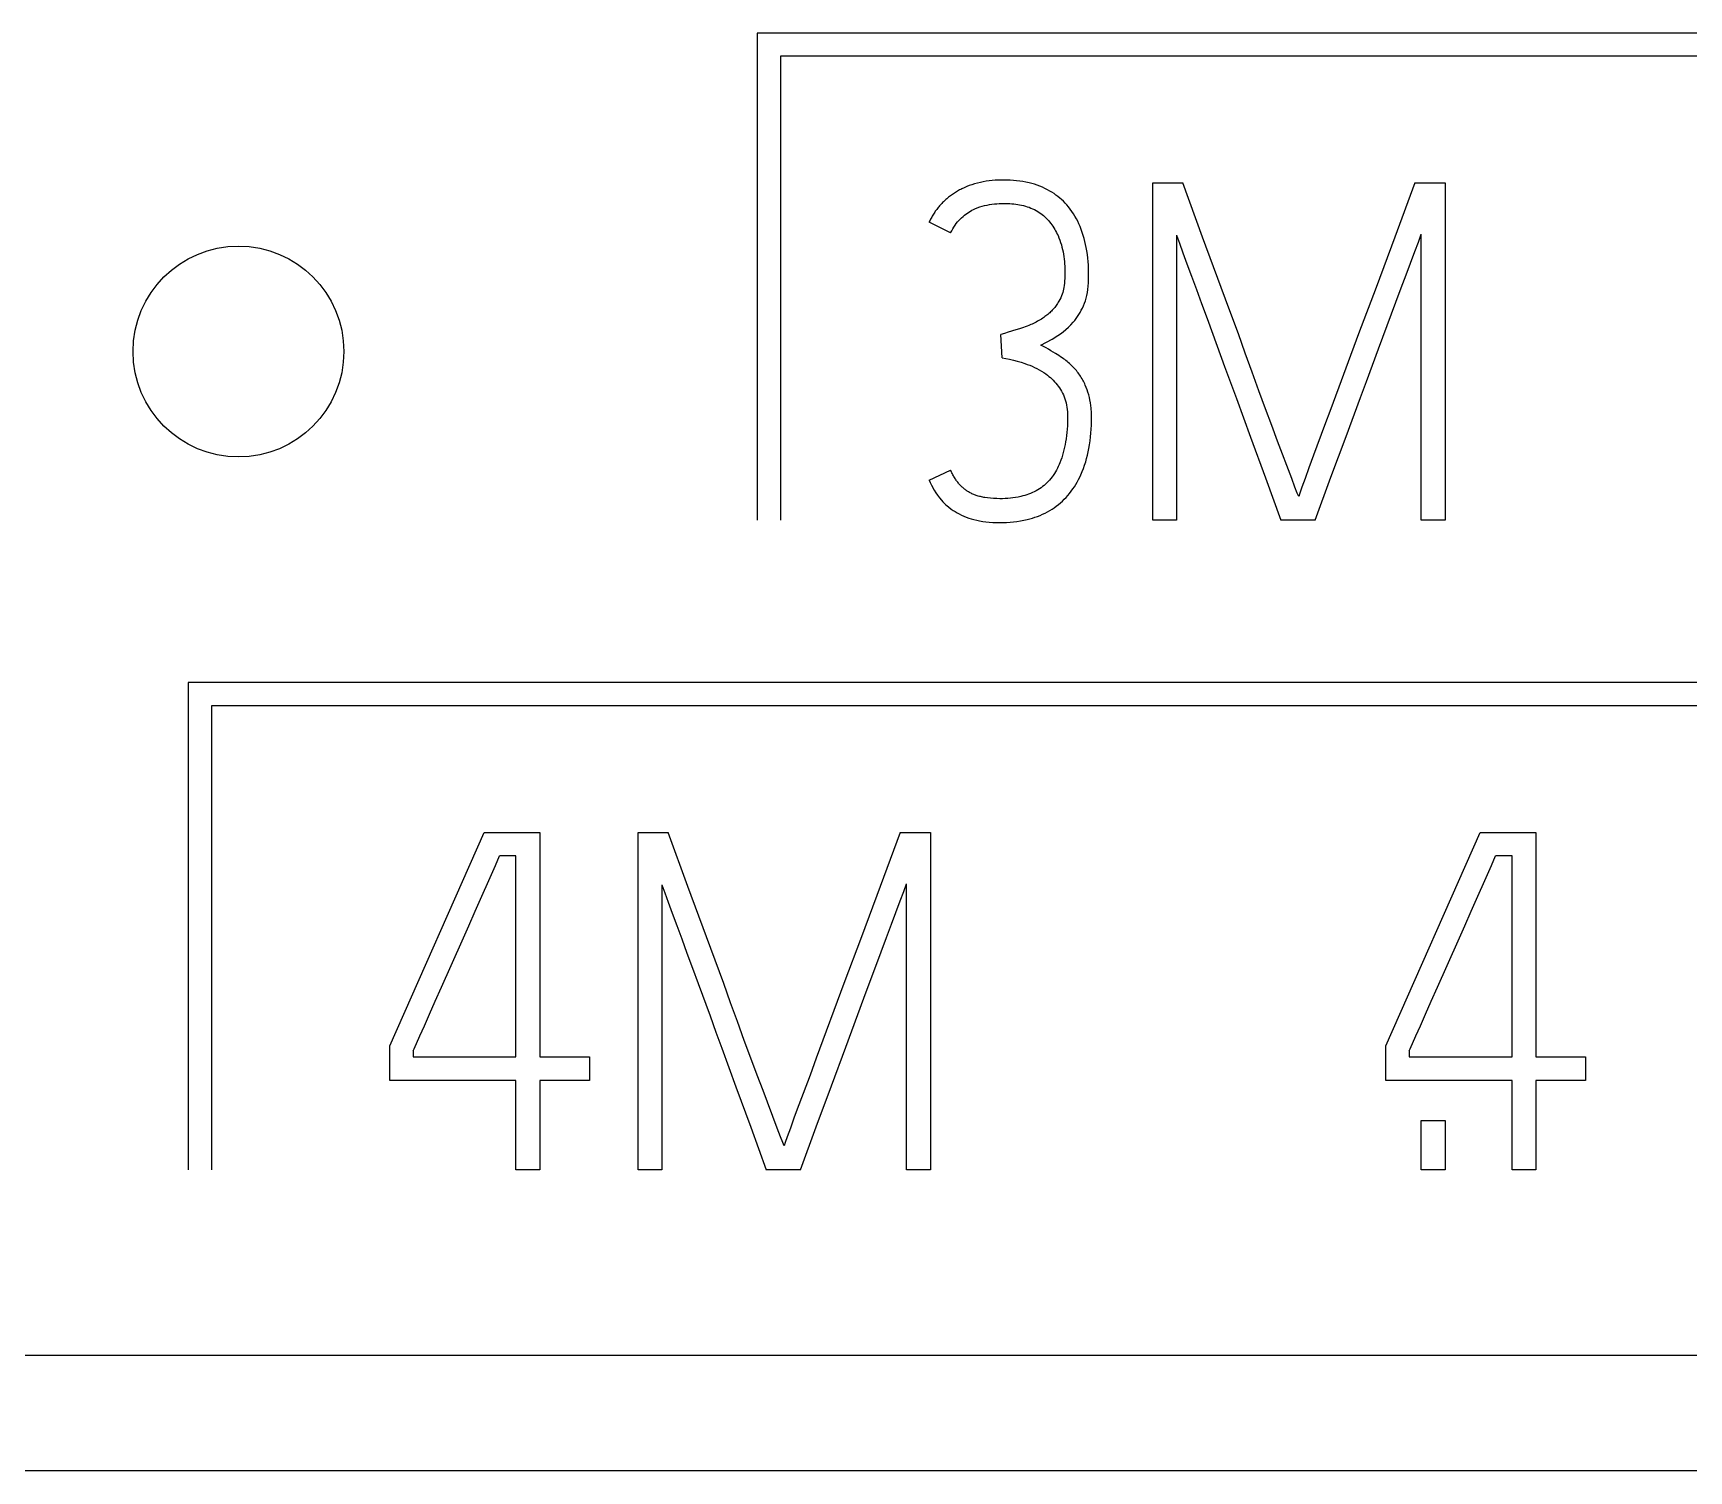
# Model space of a CAD drawing. Extents: x 867151 to 1787449, y -2071112 to -1028603.
# Drawn here: x 871227.97 to 871235.83, y -1032681.08 to -1032674.26 of the extents above; entities that cross this region are included whole.
import ezdxf

# ---------------------------------------------------------------- set-up
doc = ezdxf.new("R2010")
doc.units = 0
doc.header["$LTSCALE"] = 4
doc.header["$MEASUREMENT"] = 0
doc.layers.get('0').update_dxf_attribs({"linetype": 'CONTINUOUS'})
doc.layers.add('20000_FRONT_O', color=7, linetype='CONTINUOUS')

# ---------------------------------------------------------------- blocks, each defined once
blk = doc.blocks.new('A$C36C17930')
at = {"layer": '20000_FRONT_O', "color": 7, "linetype": 'Continuous'}
for p, q in [((17.9621, 33.1704), (17.9621, 30.8604)), ((36.4911, 33.1704), (17.9621, 33.1704)), ((18.0721, 33.0604), (18.0721, 30.8604)), ((36.3811, 33.0604), (18.0721, 33.0604)), ((18.9438, 32.4374), (18.9322, 32.4319)), ((18.9555, 32.4425), (18.9438, 32.4374)), ((18.9674, 32.4472), (18.9555, 32.4425)), ((18.9795, 32.4515), (18.9674, 32.4472)), ((18.9929, 32.4557), (18.9795, 32.4515)), ((19.0065, 32.4595), (18.9929, 32.4557)), ((19.0202, 32.4627), (19.0065, 32.4595)), ((19.034, 32.4655), (19.0202, 32.4627)), ((19.0479, 32.4678), (19.034, 32.4655)), ((19.0618, 32.4697), (19.0479, 32.4678)), ((19.0759, 32.4712), (19.0618, 32.4697)), ((19.09, 32.4724), (19.0759, 32.4712)), ((19.1041, 32.4731), (19.09, 32.4724)), ((19.1182, 32.4736), (19.1041, 32.4731)), ((19.1323, 32.4737), (19.1182, 32.4736)), ((19.1474, 32.4735), (19.1323, 32.4737)), ((19.1624, 32.4729), (19.1474, 32.4735)), ((19.1773, 32.472), (19.1624, 32.4729)), ((19.1922, 32.4706), (19.1773, 32.472)), ((19.2071, 32.4689), (19.1922, 32.4706)), ((19.2219, 32.4666), (19.2071, 32.4689)), ((19.2366, 32.4639), (19.2219, 32.4666)), ((19.2512, 32.4606), (19.2366, 32.4639)), ((19.2641, 32.4573), (19.2512, 32.4606)), ((19.277, 32.4535), (19.2641, 32.4573)), ((19.2897, 32.4493), (19.277, 32.4535)), ((19.3022, 32.4447), (19.2897, 32.4493)), ((19.3146, 32.4396), (19.3022, 32.4447)), ((19.3267, 32.434), (19.3146, 32.4396)), ((19.838, 30.8604), (19.838, 32.4604)), ((19.838, 32.4604), (19.9801, 32.4604)), ((20.0745, 32.2032), (19.9801, 32.4604)), ((21.0808, 32.4604), (20.9861, 32.2032)), ((21.0808, 32.4604), (21.225, 32.4604)), ((21.225, 32.4604), (21.225, 30.8604)), ((18.8339, 32.359), (18.8302, 32.355)), ((18.8376, 32.3629), (18.8339, 32.359)), ((18.8414, 32.3667), (18.8376, 32.3629)), ((18.8452, 32.3705), (18.8414, 32.3667)), ((18.8491, 32.3742), (18.8452, 32.3705)), ((18.853, 32.3778), (18.8491, 32.3742)), ((18.8571, 32.3814), (18.853, 32.3778)), ((18.8611, 32.3849), (18.8571, 32.3814)), ((18.8655, 32.3886), (18.8611, 32.3849)), ((18.8699, 32.3922), (18.8655, 32.3886)), ((18.8744, 32.3957), (18.8699, 32.3922)), ((18.8789, 32.3991), (18.8744, 32.3957)), ((18.8835, 32.4025), (18.8789, 32.3991)), ((18.8882, 32.4058), (18.8835, 32.4025)), ((18.8929, 32.409), (18.8882, 32.4058)), ((18.8976, 32.4121), (18.8929, 32.409)), ((18.9024, 32.4152), (18.8976, 32.4121)), ((18.9073, 32.4181), (18.9024, 32.4152)), ((18.9122, 32.421), (18.9073, 32.4181)), ((18.9172, 32.4239), (18.9122, 32.421)), ((18.9221, 32.4266), (18.9172, 32.4239)), ((18.9272, 32.4293), (18.9221, 32.4266)), ((18.9322, 32.4319), (18.9272, 32.4293)), ((19.0636, 32.3572), (19.0752, 32.3589)), ((19.0752, 32.3589), (19.087, 32.3603)), ((19.087, 32.3603), (19.0984, 32.3613)), ((19.0984, 32.3613), (19.1099, 32.3621)), ((19.1099, 32.3621), (19.1211, 32.3626)), ((19.1211, 32.3626), (19.1323, 32.3627)), ((19.1323, 32.3627), (19.1416, 32.3627)), ((19.1416, 32.3627), (19.1508, 32.3624)), ((19.1508, 32.3624), (19.1601, 32.362)), ((19.1601, 32.362), (19.1694, 32.3613)), ((19.1694, 32.3613), (19.1787, 32.3604)), ((19.1787, 32.3604), (19.188, 32.3593)), ((19.188, 32.3593), (19.1973, 32.358)), ((19.3386, 32.4279), (19.3267, 32.434)), ((19.3503, 32.4214), (19.3386, 32.4279)), ((19.3601, 32.4155), (19.3503, 32.4214)), ((19.3697, 32.4091), (19.3601, 32.4155)), ((19.379, 32.4025), (19.3697, 32.4091)), ((19.3881, 32.3955), (19.379, 32.4025)), ((19.397, 32.3882), (19.3881, 32.3955)), ((19.4056, 32.3806), (19.397, 32.3882)), ((19.4139, 32.3727), (19.4056, 32.3806)), ((19.422, 32.3645), (19.4139, 32.3727)), ((19.4297, 32.3561), (19.422, 32.3645)), ((18.7819, 32.2839), (18.7795, 32.2789)), ((18.7843, 32.2887), (18.7819, 32.2839)), ((18.7868, 32.2935), (18.7843, 32.2887)), ((18.7894, 32.2983), (18.7868, 32.2935)), ((18.7921, 32.303), (18.7894, 32.2983)), ((18.7948, 32.3076), (18.7921, 32.303)), ((18.7977, 32.3122), (18.7948, 32.3076)), ((18.8006, 32.3168), (18.7977, 32.3122)), ((18.8036, 32.3213), (18.8006, 32.3168)), ((18.8067, 32.3257), (18.8036, 32.3213)), ((18.8098, 32.33), (18.8067, 32.3257)), ((18.8131, 32.3344), (18.8098, 32.33)), ((18.8164, 32.3386), (18.8131, 32.3344)), ((18.8197, 32.3428), (18.8164, 32.3386)), ((18.8232, 32.3469), (18.8197, 32.3428)), ((18.8267, 32.351), (18.8232, 32.3469)), ((18.8302, 32.355), (18.8267, 32.351)), ((18.9124, 32.2747), (18.9185, 32.2818)), ((18.9185, 32.2818), (18.9249, 32.2886)), ((18.9249, 32.2886), (18.9315, 32.2951)), ((18.9315, 32.2951), (18.9381, 32.301)), ((18.9381, 32.301), (18.9449, 32.3067)), ((18.9449, 32.3067), (18.9519, 32.3121)), ((18.9519, 32.3121), (18.9587, 32.317)), ((18.9587, 32.317), (18.9657, 32.3217)), ((18.9657, 32.3217), (18.9729, 32.3261)), ((18.9729, 32.3261), (18.9801, 32.3301)), ((18.9801, 32.3301), (18.9873, 32.3338)), ((18.9873, 32.3338), (18.9948, 32.3372)), ((18.9948, 32.3372), (19.0059, 32.3418)), ((19.0059, 32.3418), (19.0172, 32.3459)), ((19.0172, 32.3459), (19.0286, 32.3494)), ((19.0286, 32.3494), (19.0401, 32.3525)), ((19.0401, 32.3525), (19.0518, 32.3551)), ((19.0518, 32.3551), (19.0636, 32.3572)), ((19.1973, 32.358), (19.2065, 32.3564)), ((19.2065, 32.3564), (19.2156, 32.3545)), ((19.2156, 32.3545), (19.2247, 32.3524)), ((19.2247, 32.3524), (19.2337, 32.35)), ((19.2337, 32.35), (19.2425, 32.3473)), ((19.2425, 32.3473), (19.2513, 32.3443)), ((19.2513, 32.3443), (19.2599, 32.341)), ((19.2599, 32.341), (19.2683, 32.3374)), ((19.2683, 32.3374), (19.2766, 32.3334)), ((19.2766, 32.3334), (19.2847, 32.3292)), ((19.2847, 32.3292), (19.2926, 32.3245)), ((19.2926, 32.3245), (19.2996, 32.32)), ((19.2996, 32.32), (19.3064, 32.3152)), ((19.3064, 32.3152), (19.3131, 32.3101)), ((19.3131, 32.3101), (19.3195, 32.3048)), ((19.3195, 32.3048), (19.3258, 32.2992)), ((19.3258, 32.2992), (19.3318, 32.2934)), ((19.3318, 32.2934), (19.3377, 32.2874)), ((19.3377, 32.2874), (19.3434, 32.2811)), ((19.3434, 32.2811), (19.3489, 32.2747)), ((19.4384, 32.3459), (19.4297, 32.3561)), ((19.4467, 32.3353), (19.4384, 32.3459)), ((19.4545, 32.3245), (19.4467, 32.3353)), ((19.462, 32.3134), (19.4545, 32.3245)), ((19.469, 32.3019), (19.462, 32.3134)), ((19.4757, 32.2903), (19.469, 32.3019)), ((19.4819, 32.2784), (19.4757, 32.2903)), ((18.7795, 32.2789), (18.7773, 32.274)), ((18.8794, 32.2229), (18.7773, 32.274)), ((18.8794, 32.2229), (18.8843, 32.2323)), ((18.8843, 32.2323), (18.8895, 32.2416)), ((18.8895, 32.2416), (18.895, 32.2507)), ((18.895, 32.2507), (18.9005, 32.2589)), ((18.9005, 32.2589), (18.9063, 32.267)), ((18.9063, 32.267), (18.9124, 32.2747)), ((19.3489, 32.2747), (19.3541, 32.2681)), ((19.3541, 32.2681), (19.3592, 32.2613)), ((19.3592, 32.2613), (19.3641, 32.2543)), ((19.3641, 32.2543), (19.3687, 32.2472)), ((19.3687, 32.2472), (19.3732, 32.2399)), ((19.3732, 32.2399), (19.3774, 32.2326)), ((19.3774, 32.2326), (19.3814, 32.2251)), ((19.3814, 32.2251), (19.3852, 32.2175)), ((19.3852, 32.2175), (19.3888, 32.2099)), ((19.3888, 32.2099), (19.3933, 32.1992)), ((19.4877, 32.2663), (19.4819, 32.2784)), ((19.4936, 32.2528), (19.4877, 32.2663)), ((19.499, 32.2391), (19.4936, 32.2528)), ((19.5039, 32.2252), (19.499, 32.2391)), ((19.5085, 32.2112), (19.5039, 32.2252)), ((19.5125, 32.197), (19.5085, 32.2112)), ((19.9512, 32.2118), (19.9512, 30.8604)), ((19.9512, 32.2118), (19.9645, 32.1741)), ((20.1625, 31.9643), (20.0745, 32.2032)), ((20.9861, 32.2032), (20.8973, 31.9643)), ((21.0984, 32.1798), (21.1118, 32.2163)), ((21.1118, 30.8604), (21.1118, 32.2163)), ((19.3933, 32.1992), (19.3974, 32.1885)), ((19.3974, 32.1885), (19.4012, 32.1776)), ((19.4012, 32.1776), (19.4045, 32.1667)), ((19.4045, 32.1667), (19.4075, 32.1556)), ((19.4075, 32.1556), (19.4101, 32.1444)), ((19.4101, 32.1444), (19.4124, 32.1332)), ((19.4124, 32.1332), (19.4144, 32.1219)), ((19.5162, 32.1827), (19.5125, 32.197)), ((19.5195, 32.1684), (19.5162, 32.1827)), ((19.5224, 32.1539), (19.5195, 32.1684)), ((19.5254, 32.1372), (19.5224, 32.1539)), ((19.5278, 32.1204), (19.5254, 32.1372)), ((19.9645, 32.1741), (19.9808, 32.129)), ((19.9808, 32.129), (20, 32.0765)), ((21.0397, 32.0247), (21.0817, 32.1354)), ((21.0817, 32.1354), (21.0984, 32.1798)), ((19.4144, 32.1219), (19.4161, 32.1105)), ((19.4161, 32.1105), (19.4175, 32.0991)), ((19.4175, 32.0991), (19.4187, 32.0877)), ((19.4187, 32.0877), (19.4196, 32.0762)), ((19.4196, 32.0762), (19.4202, 32.0647)), ((19.4202, 32.0647), (19.4207, 32.0532)), ((19.4207, 32.0532), (19.4209, 32.0417)), ((19.5299, 32.1035), (19.5278, 32.1204)), ((19.5315, 32.0866), (19.5299, 32.1035)), ((19.5327, 32.0697), (19.5315, 32.0866)), ((19.5335, 32.0527), (19.5327, 32.0697)), ((19.5339, 32.0357), (19.5335, 32.0527)), ((20, 32.0765), (20.0216, 32.018)), ((19.4178, 31.9729), (19.4165, 31.9648)), ((19.4191, 31.9843), (19.4178, 31.9729)), ((19.42, 31.9958), (19.4191, 31.9843)), ((19.4205, 32.0073), (19.42, 31.9958)), ((19.4208, 32.0188), (19.4205, 32.0073)), ((19.421, 32.0302), (19.4208, 32.0188)), ((19.4209, 32.0417), (19.421, 32.0302)), ((19.5302, 31.9553), (19.5318, 31.9698)), ((19.5318, 31.9698), (19.533, 31.9861)), ((19.533, 31.9861), (19.5337, 32.0024)), ((19.5337, 32.0024), (19.534, 32.0188)), ((19.534, 32.0188), (19.5339, 32.0357)), ((20.0216, 32.018), (20.0449, 31.9552)), ((21.016, 31.9618), (21.0397, 32.0247)), ((19.3869, 31.8889), (19.3836, 31.8839)), ((19.3901, 31.8939), (19.3869, 31.8889)), ((19.3931, 31.8989), (19.3901, 31.8939)), ((19.3976, 31.9072), (19.3931, 31.8989)), ((19.4016, 31.9156), (19.3976, 31.9072)), ((19.4053, 31.9242), (19.4016, 31.9156)), ((19.4085, 31.933), (19.4053, 31.9242)), ((19.411, 31.9408), (19.4085, 31.933)), ((19.4131, 31.9487), (19.411, 31.9408)), ((19.415, 31.9567), (19.4131, 31.9487)), ((19.4165, 31.9648), (19.415, 31.9567)), ((19.5096, 31.8777), (19.514, 31.889)), ((19.514, 31.889), (19.5183, 31.9013)), ((19.5183, 31.9013), (19.522, 31.9139)), ((19.522, 31.9139), (19.5251, 31.9266)), ((19.5251, 31.9266), (19.528, 31.9409)), ((19.528, 31.9409), (19.5302, 31.9553)), ((20.0449, 31.9552), (20.0699, 31.8878)), ((20.0699, 31.8878), (20.0962, 31.817)), ((20.2036, 31.8541), (20.1625, 31.9643)), ((20.8973, 31.9643), (20.8145, 31.7436)), ((20.9088, 31.6737), (20.9909, 31.8945)), ((20.9909, 31.8945), (21.016, 31.9618)), ((19.3043, 31.8108), (19.2982, 31.8072)), ((19.3103, 31.8145), (19.3043, 31.8108)), ((19.3162, 31.8184), (19.3103, 31.8145)), ((19.3221, 31.8224), (19.3162, 31.8184)), ((19.3268, 31.8258), (19.3221, 31.8224)), ((19.3315, 31.8292), (19.3268, 31.8258)), ((19.336, 31.8328), (19.3315, 31.8292)), ((19.3405, 31.8365), (19.336, 31.8328)), ((19.3449, 31.8403), (19.3405, 31.8365)), ((19.3492, 31.8442), (19.3449, 31.8403)), ((19.3534, 31.8482), (19.3492, 31.8442)), ((19.3575, 31.8523), (19.3534, 31.8482)), ((19.3615, 31.8565), (19.3575, 31.8523)), ((19.3654, 31.8608), (19.3615, 31.8565)), ((19.3692, 31.8652), (19.3654, 31.8608)), ((19.3729, 31.8697), (19.3692, 31.8652)), ((19.3766, 31.8744), (19.3729, 31.8697)), ((19.3801, 31.8791), (19.3766, 31.8744)), ((19.3836, 31.8839), (19.3801, 31.8791)), ((19.468, 31.8077), (19.475, 31.8166)), ((19.475, 31.8166), (19.4815, 31.8258)), ((19.4815, 31.8258), (19.4878, 31.8356)), ((19.4878, 31.8356), (19.4937, 31.8456)), ((19.4937, 31.8456), (19.4992, 31.8558)), ((19.4992, 31.8558), (19.5046, 31.8667)), ((19.5046, 31.8667), (19.5096, 31.8777)), ((20.0962, 31.817), (20.1232, 31.7434)), ((20.2441, 31.7436), (20.2036, 31.8541)), ((19.1346, 31.7466), (19.1168, 31.7414)), ((19.1235, 31.6304), (19.1168, 31.7414)), ((19.1524, 31.752), (19.1346, 31.7466)), ((19.1883, 31.7631), (19.1524, 31.752)), ((19.2064, 31.7688), (19.1883, 31.7631)), ((19.2244, 31.7747), (19.2064, 31.7688)), ((19.2333, 31.7777), (19.2244, 31.7747)), ((19.2421, 31.7809), (19.2333, 31.7777)), ((19.2508, 31.7843), (19.2421, 31.7809)), ((19.2595, 31.7879), (19.2508, 31.7843)), ((19.2661, 31.7908), (19.2595, 31.7879)), ((19.2727, 31.7938), (19.2661, 31.7908)), ((19.2792, 31.797), (19.2727, 31.7938)), ((19.2856, 31.8003), (19.2792, 31.797)), ((19.292, 31.8038), (19.2856, 31.8003)), ((19.2982, 31.8072), (19.292, 31.8038)), ((19.3609, 31.7194), (19.3875, 31.7358)), ((19.3875, 31.7358), (19.4007, 31.7447)), ((19.4007, 31.7447), (19.4134, 31.7542)), ((19.4134, 31.7542), (19.4259, 31.7645)), ((19.4259, 31.7645), (19.4379, 31.7753)), ((19.4379, 31.7753), (19.4496, 31.7869)), ((19.4496, 31.7869), (19.4608, 31.7991)), ((19.4608, 31.7991), (19.468, 31.8077)), ((20.1232, 31.7434), (20.179, 31.5897)), ((20.2767, 31.6525), (20.2441, 31.7436)), ((20.8145, 31.7436), (20.683, 31.3888)), ((19.3077, 31.6903), (19.3343, 31.7043)), ((19.3197, 31.684), (19.3077, 31.6903)), ((19.3317, 31.6775), (19.3197, 31.684)), ((19.3435, 31.6709), (19.3317, 31.6775)), ((19.3343, 31.7043), (19.3609, 31.7194)), ((19.3548, 31.6643), (19.3435, 31.6709)), ((19.3661, 31.6577), (19.3548, 31.6643)), ((19.3772, 31.6509), (19.3661, 31.6577)), ((20.3092, 31.5626), (20.2767, 31.6525)), ((20.88, 31.5962), (20.9088, 31.6737)), ((19.1235, 31.6304), (19.1413, 31.6272)), ((19.1413, 31.6272), (19.1591, 31.6235)), ((19.1591, 31.6235), (19.1771, 31.6193)), ((19.1771, 31.6193), (19.195, 31.6146)), ((19.195, 31.6146), (19.2131, 31.6095)), ((19.2131, 31.6095), (19.2311, 31.6038)), ((19.2311, 31.6038), (19.243, 31.5997)), ((19.243, 31.5997), (19.2547, 31.5952)), ((19.2547, 31.5952), (19.2664, 31.5904)), ((19.2664, 31.5904), (19.2776, 31.5852)), ((19.2776, 31.5852), (19.2887, 31.5796)), ((19.2887, 31.5796), (19.2996, 31.5737)), ((19.2996, 31.5737), (19.3103, 31.5675)), ((19.3851, 31.6459), (19.3772, 31.6509)), ((19.393, 31.6409), (19.3851, 31.6459)), ((19.4009, 31.6357), (19.393, 31.6409)), ((19.4086, 31.6304), (19.4009, 31.6357)), ((19.4145, 31.6263), (19.4086, 31.6304)), ((19.4203, 31.6221), (19.4145, 31.6263)), ((19.426, 31.6177), (19.4203, 31.6221)), ((19.4317, 31.6133), (19.426, 31.6177)), ((19.4372, 31.6087), (19.4317, 31.6133)), ((19.4425, 31.6042), (19.4372, 31.6087)), ((19.4476, 31.5996), (19.4425, 31.6042)), ((19.4526, 31.5949), (19.4476, 31.5996)), ((19.4576, 31.59), (19.4526, 31.5949)), ((19.4624, 31.5851), (19.4576, 31.59)), ((19.467, 31.5801), (19.4624, 31.5851)), ((19.4714, 31.5751), (19.467, 31.5801)), ((19.4758, 31.57), (19.4714, 31.5751)), ((20.179, 31.5897), (20.2072, 31.5132)), ((20.8516, 31.5189), (20.88, 31.5962)), ((19.3103, 31.5675), (19.3208, 31.5609)), ((19.3208, 31.5609), (19.331, 31.5539)), ((19.331, 31.5539), (19.3384, 31.5484)), ((19.3384, 31.5484), (19.3456, 31.5426)), ((19.3456, 31.5426), (19.3526, 31.5367)), ((19.3526, 31.5367), (19.3594, 31.5304)), ((19.3594, 31.5304), (19.366, 31.5239)), ((19.366, 31.5239), (19.3723, 31.5172)), ((19.3723, 31.5172), (19.3784, 31.5102)), ((19.3784, 31.5102), (19.3842, 31.5031)), ((19.3842, 31.5031), (19.3899, 31.4955)), ((19.3899, 31.4955), (19.3954, 31.4878)), ((19.48, 31.5647), (19.4758, 31.57)), ((19.4841, 31.5594), (19.48, 31.5647)), ((19.488, 31.554), (19.4841, 31.5594)), ((19.4919, 31.5485), (19.488, 31.554)), ((19.4956, 31.5429), (19.4919, 31.5485)), ((19.4991, 31.5372), (19.4956, 31.5429)), ((19.5026, 31.5314), (19.4991, 31.5372)), ((19.506, 31.5254), (19.5026, 31.5314)), ((19.5092, 31.5194), (19.506, 31.5254)), ((19.5123, 31.5132), (19.5092, 31.5194)), ((19.5153, 31.507), (19.5123, 31.5132)), ((19.5181, 31.5007), (19.5153, 31.507)), ((19.5227, 31.4897), (19.5181, 31.5007)), ((20.2072, 31.5132), (20.2353, 31.4374)), ((20.3418, 31.474), (20.3092, 31.5626)), ((20.8233, 31.4418), (20.8516, 31.5189)), ((19.3954, 31.4878), (19.4005, 31.4799)), ((19.4005, 31.4799), (19.4053, 31.4718)), ((19.4053, 31.4718), (19.4099, 31.4632)), ((19.4099, 31.4632), (19.4141, 31.4544)), ((19.4141, 31.4544), (19.4179, 31.4455)), ((19.4179, 31.4455), (19.4213, 31.4364)), ((19.4213, 31.4364), (19.4244, 31.4267)), ((19.4244, 31.4267), (19.4271, 31.4168)), ((19.4271, 31.4168), (19.4292, 31.4068)), ((19.5269, 31.4786), (19.5227, 31.4897)), ((19.5307, 31.4673), (19.5269, 31.4786)), ((19.5342, 31.4553), (19.5307, 31.4673)), ((19.5373, 31.4432), (19.5342, 31.4553)), ((19.5399, 31.431), (19.5373, 31.4432)), ((19.5423, 31.4178), (19.5399, 31.431)), ((19.5441, 31.4046), (19.5423, 31.4178)), ((20.2353, 31.4374), (20.3021, 31.2539)), ((20.3733, 31.3888), (20.3418, 31.474)), ((20.755, 31.2579), (20.8233, 31.4418)), ((19.4292, 31.4068), (19.4309, 31.3968)), ((19.4309, 31.3968), (19.4323, 31.3859)), ((19.4323, 31.3859), (19.4333, 31.375)), ((19.4333, 31.375), (19.4338, 31.364)), ((19.4338, 31.364), (19.4342, 31.353)), ((19.4342, 31.3378), (19.4339, 31.3225)), ((19.4342, 31.353), (19.4342, 31.3378)), ((19.5455, 31.3914), (19.5441, 31.4046)), ((19.5468, 31.37), (19.5455, 31.3914)), ((19.5473, 31.3486), (19.5468, 31.37)), ((19.5473, 31.3299), (19.5473, 31.3486)), ((20.4029, 31.3093), (20.3733, 31.3888)), ((20.683, 31.3888), (20.6534, 31.3093)), ((19.4289, 31.2617), (19.4267, 31.2466)), ((19.4306, 31.2769), (19.4289, 31.2617)), ((19.4321, 31.2921), (19.4306, 31.2769)), ((19.4332, 31.3073), (19.4321, 31.2921)), ((19.4339, 31.3225), (19.4332, 31.3073)), ((19.5429, 31.2554), (19.5447, 31.274)), ((19.5447, 31.274), (19.546, 31.2926)), ((19.546, 31.2926), (19.5469, 31.3113)), ((19.5469, 31.3113), (19.5473, 31.3299)), ((20.4305, 31.2354), (20.4029, 31.3093)), ((20.6534, 31.3093), (20.6008, 31.1684)), ((19.4136, 31.1816), (19.4101, 31.1693)), ((19.4167, 31.1939), (19.4136, 31.1816)), ((19.4195, 31.2064), (19.4167, 31.1939)), ((19.422, 31.2189), (19.4195, 31.2064)), ((19.4243, 31.2315), (19.422, 31.2189)), ((19.4267, 31.2466), (19.4243, 31.2315)), ((19.5282, 31.1683), (19.5317, 31.184)), ((19.5317, 31.184), (19.5349, 31.1999)), ((19.5349, 31.1999), (19.538, 31.2183)), ((19.538, 31.2183), (19.5407, 31.2368)), ((19.5407, 31.2368), (19.5429, 31.2554)), ((20.3021, 31.2539), (20.3724, 31.0616)), ((20.4971, 31.0579), (20.4305, 31.2354)), ((20.6833, 31.0641), (20.755, 31.2579)), ((19.3857, 31.1066), (19.3812, 31.098)), ((19.3899, 31.1153), (19.3857, 31.1066)), ((19.3939, 31.1242), (19.3899, 31.1153)), ((19.3977, 31.1331), (19.3939, 31.1242)), ((19.4022, 31.145), (19.3977, 31.1331)), ((19.4064, 31.1571), (19.4022, 31.145)), ((19.4101, 31.1693), (19.4064, 31.1571)), ((19.5039, 31.0912), (19.5097, 31.1063)), ((19.5097, 31.1063), (19.515, 31.1216)), ((19.515, 31.1216), (19.5199, 31.137)), ((19.5199, 31.137), (19.5243, 31.1526)), ((19.5243, 31.1526), (19.5282, 31.1683)), ((20.579, 31.1092), (20.5604, 31.0579)), ((20.6008, 31.1684), (20.579, 31.1092)), ((18.7773, 31.0512), (18.8794, 31.0978)), ((18.7773, 31.0512), (18.7828, 31.0392)), ((18.7828, 31.0392), (18.7886, 31.0274)), ((18.7886, 31.0274), (18.8019, 31.0034)), ((18.8813, 31.0934), (18.8794, 31.0978)), ((18.8834, 31.0889), (18.8813, 31.0934)), ((18.8855, 31.0845), (18.8834, 31.0889)), ((18.8877, 31.0802), (18.8855, 31.0845)), ((18.89, 31.0758), (18.8877, 31.0802)), ((18.8924, 31.0715), (18.89, 31.0758)), ((18.8948, 31.0673), (18.8924, 31.0715)), ((18.8974, 31.0631), (18.8948, 31.0673)), ((18.9, 31.0589), (18.8974, 31.0631)), ((18.9027, 31.0548), (18.9, 31.0589)), ((18.9052, 31.0511), (18.9027, 31.0548)), ((18.9078, 31.0475), (18.9052, 31.0511)), ((18.9105, 31.0439), (18.9078, 31.0475)), ((18.9132, 31.0403), (18.9105, 31.0439)), ((18.916, 31.0368), (18.9132, 31.0403)), ((18.9189, 31.0334), (18.916, 31.0368)), ((18.9218, 31.0301), (18.9189, 31.0334)), ((18.9249, 31.0268), (18.9218, 31.0301)), ((18.928, 31.0236), (18.9249, 31.0268)), ((18.9311, 31.0204), (18.928, 31.0236)), ((19.3224, 31.0258), (19.3153, 31.0202)), ((19.3292, 31.0317), (19.3224, 31.0258)), ((19.3359, 31.0379), (19.3292, 31.0317)), ((19.3423, 31.0443), (19.3359, 31.0379)), ((19.3484, 31.051), (19.3423, 31.0443)), ((19.3543, 31.0579), (19.3484, 31.051)), ((19.3602, 31.0655), (19.3543, 31.0579)), ((19.3659, 31.0733), (19.3602, 31.0655)), ((19.3713, 31.0814), (19.3659, 31.0733)), ((19.3764, 31.0896), (19.3713, 31.0814)), ((19.3812, 31.098), (19.3764, 31.0896)), ((19.4665, 31.0194), (19.4734, 31.0304)), ((19.4734, 31.0304), (19.48, 31.0416)), ((19.48, 31.0416), (19.4862, 31.053)), ((19.4862, 31.053), (19.492, 31.0646)), ((19.492, 31.0646), (19.4975, 31.0764)), ((19.4975, 31.0764), (19.5039, 31.0912)), ((20.3724, 31.0616), (20.4461, 30.8604)), ((20.5127, 31.017), (20.4971, 31.0579)), ((20.5604, 31.0579), (20.5457, 31.017)), ((20.6081, 30.8604), (20.6833, 31.0641)), ((18.8019, 31.0034), (18.8094, 30.9911)), ((18.8094, 30.9911), (18.8172, 30.9791)), ((18.8172, 30.9791), (18.8259, 30.9671)), ((18.8259, 30.9671), (18.8352, 30.9556)), ((18.8352, 30.9556), (18.8421, 30.948)), ((18.8421, 30.948), (18.8492, 30.9407)), ((18.9339, 31.0178), (18.9311, 31.0204)), ((18.9368, 31.0152), (18.9339, 31.0178)), ((18.9397, 31.0126), (18.9368, 31.0152)), ((18.9427, 31.0101), (18.9397, 31.0126)), ((18.9457, 31.0077), (18.9427, 31.0101)), ((18.9488, 31.0054), (18.9457, 31.0077)), ((18.9519, 31.0031), (18.9488, 31.0054)), ((18.955, 31.0009), (18.9519, 31.0031)), ((18.9582, 30.9987), (18.955, 31.0009)), ((18.9615, 30.9966), (18.9582, 30.9987)), ((18.9648, 30.9946), (18.9615, 30.9966)), ((18.9687, 30.9924), (18.9648, 30.9946)), ((18.9726, 30.9903), (18.9687, 30.9924)), ((18.9765, 30.9883), (18.9726, 30.9903)), ((18.9805, 30.9864), (18.9765, 30.9883)), ((18.9846, 30.9846), (18.9805, 30.9864)), ((18.9887, 30.9828), (18.9846, 30.9846)), ((18.9928, 30.9812), (18.9887, 30.9828)), ((18.997, 30.9796), (18.9928, 30.9812)), ((19.0011, 30.9782), (18.997, 30.9796)), ((19.0054, 30.9768), (19.0011, 30.9782)), ((19.0105, 30.9752), (19.0054, 30.9768)), ((19.0157, 30.9737), (19.0105, 30.9752)), ((19.021, 30.9723), (19.0157, 30.9737)), ((19.0262, 30.9711), (19.021, 30.9723)), ((19.0315, 30.9699), (19.0262, 30.9711)), ((19.0368, 30.9689), (19.0315, 30.9699)), ((19.0421, 30.9679), (19.0368, 30.9689)), ((19.0546, 30.966), (19.0421, 30.9679)), ((19.069, 30.9644), (19.0546, 30.966)), ((19.0834, 30.9633), (19.069, 30.9644)), ((19.0979, 30.9627), (19.0834, 30.9633)), ((19.1124, 30.9625), (19.0979, 30.9627)), ((19.125, 30.9626), (19.1124, 30.9625)), ((19.1375, 30.963), (19.125, 30.9626)), ((19.1501, 30.9638), (19.1375, 30.963)), ((19.1626, 30.9649), (19.1501, 30.9638)), ((19.1751, 30.9663), (19.1626, 30.9649)), ((19.1876, 30.9682), (19.1751, 30.9663)), ((19.1999, 30.9704), (19.1876, 30.9682)), ((19.2122, 30.9731), (19.1999, 30.9704)), ((19.2216, 30.9754), (19.2122, 30.9731)), ((19.2309, 30.9781), (19.2216, 30.9754)), ((19.2402, 30.981), (19.2309, 30.9781)), ((19.2493, 30.9842), (19.2402, 30.981)), ((19.2583, 30.9877), (19.2493, 30.9842)), ((19.2672, 30.9915), (19.2583, 30.9877)), ((19.2759, 30.9956), (19.2672, 30.9915)), ((19.2845, 31.0001), (19.2759, 30.9956)), ((19.2929, 31.0049), (19.2845, 31.0001)), ((19.3005, 31.0097), (19.2929, 31.0049)), ((19.308, 31.0148), (19.3005, 31.0097)), ((19.3153, 31.0202), (19.308, 31.0148)), ((19.4, 30.9429), (19.4093, 30.9512)), ((19.4093, 30.9512), (19.4182, 30.9598)), ((19.4182, 30.9598), (19.4269, 30.9688)), ((19.4269, 30.9688), (19.4353, 30.978)), ((19.4353, 30.978), (19.4436, 30.9879)), ((19.4436, 30.9879), (19.4516, 30.9982)), ((19.4516, 30.9982), (19.4592, 31.0087)), ((19.4592, 31.0087), (19.4665, 31.0194)), ((20.5237, 30.9888), (20.5127, 31.017)), ((20.5304, 30.9736), (20.5237, 30.9888)), ((20.5357, 30.9888), (20.5304, 30.9736)), ((20.5457, 31.017), (20.5357, 30.9888)), ((18.8492, 30.9407), (18.8567, 30.9337)), ((18.8567, 30.9337), (18.8689, 30.9233)), ((18.8689, 30.9233), (18.8816, 30.9136)), ((18.8816, 30.9136), (18.8908, 30.9073)), ((18.8908, 30.9073), (18.9003, 30.9013)), ((18.9003, 30.9013), (18.9099, 30.8956)), ((18.9099, 30.8956), (18.9204, 30.8901)), ((18.9204, 30.8901), (18.931, 30.8849)), ((18.931, 30.8849), (18.9417, 30.8801)), ((18.9417, 30.8801), (18.9534, 30.8754)), ((18.9534, 30.8754), (18.9651, 30.871)), ((18.9651, 30.871), (18.977, 30.867)), ((18.977, 30.867), (18.9901, 30.8632)), ((19.2419, 30.8636), (19.2545, 30.8668)), ((19.2545, 30.8668), (19.2669, 30.8704)), ((19.2669, 30.8704), (19.2792, 30.8744)), ((19.2792, 30.8744), (19.2914, 30.8787)), ((19.2914, 30.8787), (19.3034, 30.8835)), ((19.3034, 30.8835), (19.3152, 30.8886)), ((19.3152, 30.8886), (19.3269, 30.8942)), ((19.3269, 30.8942), (19.3383, 30.9001)), ((19.3383, 30.9001), (19.3496, 30.9065)), ((19.3496, 30.9065), (19.3602, 30.913)), ((19.3602, 30.913), (19.3705, 30.9199)), ((19.3705, 30.9199), (19.3806, 30.9272)), ((19.3806, 30.9272), (19.3904, 30.9349)), ((19.3904, 30.9349), (19.4, 30.9429)), ((18.9901, 30.8632), (19.0033, 30.86)), ((19.0033, 30.86), (19.0167, 30.8572)), ((19.0167, 30.8572), (19.0317, 30.8547)), ((19.0317, 30.8547), (19.0467, 30.8527)), ((19.0467, 30.8527), (19.0618, 30.8513)), ((19.0618, 30.8513), (19.0787, 30.8501)), ((19.0787, 30.8501), (19.0955, 30.8495)), ((19.0955, 30.8495), (19.1124, 30.8493)), ((19.1124, 30.8493), (19.1287, 30.8495)), ((19.1287, 30.8495), (19.145, 30.8501)), ((19.145, 30.8501), (19.1613, 30.8511)), ((19.1613, 30.8511), (19.1776, 30.8526)), ((19.1776, 30.8526), (19.1938, 30.8546)), ((19.1938, 30.8546), (19.2099, 30.857)), ((19.2099, 30.857), (19.226, 30.86)), ((19.226, 30.86), (19.2419, 30.8636)), ((19.9512, 30.8604), (19.838, 30.8604)), ((20.6081, 30.8604), (20.4461, 30.8604)), ((21.225, 30.8604), (21.1118, 30.8604)), ((15.2631, 30.0904), (15.2631, 27.7804)), ((35.0111, 30.0904), (15.2631, 30.0904)), ((15.3731, 29.9804), (15.3731, 27.7804)), ((34.9011, 29.9804), (15.3731, 29.9804)), ((16.2185, 28.3685), (16.6667, 29.3804)), ((16.6667, 29.3804), (16.9308, 29.3804)), ((16.9308, 29.3804), (16.9308, 28.3152)), ((17.3968, 27.7804), (17.3968, 29.3804)), ((17.3968, 29.3804), (17.5389, 29.3804)), ((17.6333, 29.1232), (17.5389, 29.3804)), ((18.6396, 29.3804), (18.5449, 29.1232)), ((18.6396, 29.3804), (18.7838, 29.3804)), ((18.7838, 29.3804), (18.7838, 27.7804)), ((20.943, 28.3685), (21.3913, 29.3804)), ((21.3913, 29.3804), (21.6554, 29.3804)), ((21.6554, 29.3804), (21.6554, 28.3152)), ((16.6246, 29.0065), (16.7198, 29.2231)), ((16.7198, 29.2231), (16.74, 29.2694)), ((16.8176, 29.2694), (16.74, 29.2694)), ((16.8176, 28.3152), (16.8176, 29.2694)), ((21.3491, 29.0065), (21.4443, 29.2231)), ((21.4443, 29.2231), (21.4645, 29.2694)), ((21.5422, 29.2694), (21.4645, 29.2694)), ((21.5422, 28.3152), (21.5422, 29.2694)), ((17.51, 29.1318), (17.51, 27.7804)), ((17.51, 29.1318), (17.5233, 29.0941)), ((17.5233, 29.0941), (17.5396, 29.049)), ((17.7213, 28.8843), (17.6333, 29.1232)), ((18.5449, 29.1232), (18.4561, 28.8843)), ((18.6405, 29.0554), (18.6572, 29.0998)), ((18.6572, 29.0998), (18.6706, 29.1363)), ((18.6706, 27.7804), (18.6706, 29.1363)), ((16.5943, 28.9377), (16.6246, 29.0065)), ((17.5396, 29.049), (17.5588, 28.9965)), ((17.5588, 28.9965), (17.5804, 28.938)), ((18.5985, 28.9447), (18.6405, 29.0554)), ((21.3188, 28.9377), (21.3491, 29.0065)), ((16.5624, 28.8659), (16.5943, 28.9377)), ((17.5804, 28.938), (17.6037, 28.8752)), ((18.5748, 28.8818), (18.5985, 28.9447)), ((21.287, 28.8659), (21.3188, 28.9377)), ((16.4646, 28.6462), (16.5624, 28.8659)), ((17.6037, 28.8752), (17.6287, 28.8078)), ((17.7624, 28.7741), (17.7213, 28.8843)), ((18.4561, 28.8843), (18.3733, 28.6636)), ((18.5497, 28.8145), (18.5748, 28.8818)), ((21.1891, 28.6462), (21.287, 28.8659)), ((17.6287, 28.8078), (17.655, 28.737)), ((17.8029, 28.6636), (17.7624, 28.7741)), ((18.4676, 28.5937), (18.5497, 28.8145)), ((17.655, 28.737), (17.682, 28.6634)), ((16.4348, 28.5793), (16.4646, 28.6462)), ((17.682, 28.6634), (17.7379, 28.5097)), ((17.8355, 28.5725), (17.8029, 28.6636)), ((18.3733, 28.6636), (18.2418, 28.3088)), ((18.4389, 28.5162), (18.4676, 28.5937)), ((21.1594, 28.5793), (21.1891, 28.6462)), ((16.3831, 28.4629), (16.4075, 28.5176)), ((16.4075, 28.5176), (16.4348, 28.5793)), ((17.868, 28.4826), (17.8355, 28.5725)), ((18.4104, 28.4389), (18.4389, 28.5162)), ((21.1076, 28.4629), (21.132, 28.5176)), ((21.132, 28.5176), (21.1594, 28.5793)), ((16.3616, 28.4151), (16.3831, 28.4629)), ((17.7379, 28.5097), (17.766, 28.4332)), ((17.766, 28.4332), (17.7941, 28.3574)), ((17.9006, 28.394), (17.868, 28.4826)), ((18.3821, 28.3618), (18.4104, 28.4389)), ((21.0862, 28.4151), (21.1076, 28.4629)), ((16.2185, 28.2042), (16.2185, 28.3685)), ((16.3294, 28.344), (16.334, 28.3539)), ((16.334, 28.3539), (16.3616, 28.4151)), ((17.7941, 28.3574), (17.8609, 28.1739)), ((17.9321, 28.3088), (17.9006, 28.394)), ((18.3138, 28.1779), (18.3821, 28.3618)), ((20.943, 28.2042), (20.943, 28.3685)), ((21.054, 28.344), (21.0585, 28.3539)), ((21.0585, 28.3539), (21.0862, 28.4151)), ((16.3294, 28.344), (16.3294, 28.3152)), ((16.3294, 28.3152), (16.8176, 28.3152)), ((16.9308, 28.3152), (17.1661, 28.3152)), ((17.1661, 28.3152), (17.1661, 28.2042)), ((17.9617, 28.2293), (17.9321, 28.3088)), ((18.2418, 28.3088), (18.2123, 28.2293)), ((21.054, 28.344), (21.054, 28.3152)), ((21.054, 28.3152), (21.5422, 28.3152)), ((21.6554, 28.3152), (21.8906, 28.3152)), ((21.8906, 28.3152), (21.8906, 28.2042)), ((16.8176, 28.2042), (16.2185, 28.2042)), ((16.8176, 27.7804), (16.8176, 28.2042)), ((16.9308, 28.2042), (16.9308, 27.7804)), ((17.1661, 28.2042), (16.9308, 28.2042)), ((17.9894, 28.1554), (17.9617, 28.2293)), ((18.2123, 28.2293), (18.1596, 28.0884)), ((21.5422, 28.2042), (20.943, 28.2042)), ((21.5422, 27.7804), (21.5422, 28.2042)), ((21.6554, 28.2042), (21.6554, 27.7804)), ((21.8906, 28.2042), (21.6554, 28.2042)), ((17.8609, 28.1739), (17.9312, 27.9816)), ((18.0559, 27.9779), (17.9894, 28.1554)), ((18.2421, 27.9841), (18.3138, 28.1779)), ((18.1596, 28.0884), (18.1378, 28.0292)), ((17.9312, 27.9816), (18.0049, 27.7804)), ((18.0715, 27.937), (18.0559, 27.9779)), ((18.1192, 27.9779), (18.1045, 27.937)), ((18.1378, 28.0292), (18.1192, 27.9779)), ((18.1669, 27.7804), (18.2421, 27.9841)), ((21.1117, 27.7804), (21.1117, 28.0134)), ((21.1117, 28.0134), (21.2249, 28.0134)), ((21.2249, 28.0134), (21.2249, 27.7804)), ((18.0826, 27.9088), (18.0715, 27.937)), ((18.0892, 27.8936), (18.0826, 27.9088)), ((18.0945, 27.9088), (18.0892, 27.8936)), ((18.1045, 27.937), (18.0945, 27.9088)), ((16.9308, 27.7804), (16.8176, 27.7804)), ((17.51, 27.7804), (17.3968, 27.7804)), ((18.1669, 27.7804), (18.0049, 27.7804)), ((18.7838, 27.7804), (18.6706, 27.7804)), ((21.2249, 27.7804), (21.1117, 27.7804)), ((21.6554, 27.7804), (21.5422, 27.7804)), ((8.0011, 26.9004), (37.001, 26.9004)), ((37.7111, 26.3524), (9.2911, 26.3524))]:
    blk.add_line(p, q, dxfattribs=at)
blk.add_circle((15.5011, 31.6604), 0.5, dxfattribs=at)

msp = doc.modelspace()

# ---------------------------------------------------------------- block references
at = {"color": 0, "linetype": 'ByBlock', "ltscale": 25}
msp.add_blockref('A$C36C17930', (871213.445, -1032707.432), dxfattribs=at)

doc.saveas('drawing.dxf')
